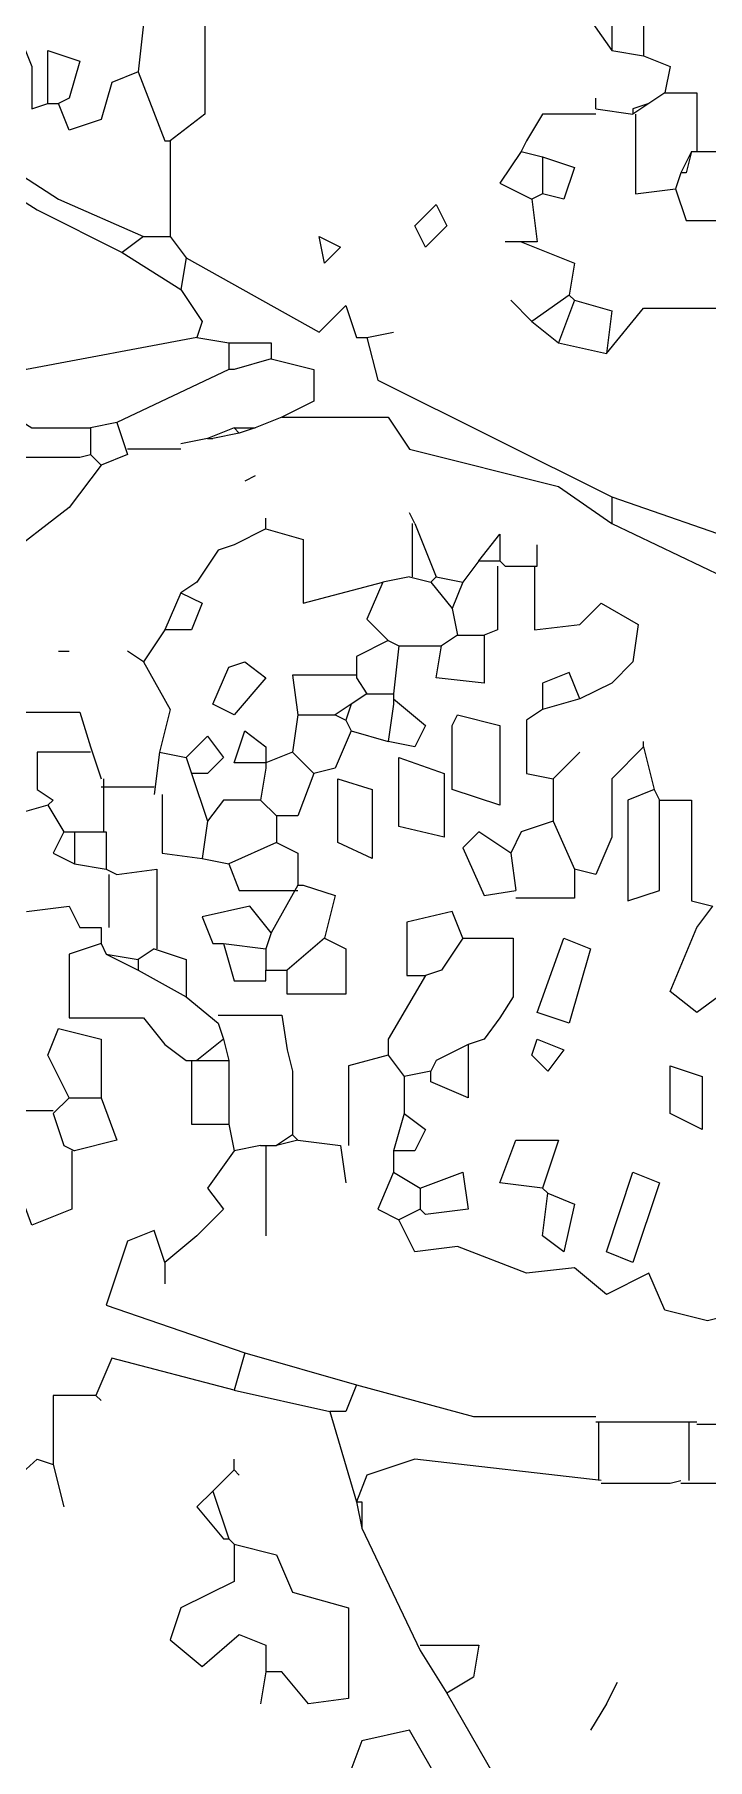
# Model space of a CAD drawing. Header units: metres. Extents: x -3.5 to 3.6, y -0.1 to 12.6.
# Drawn here: x -1.497 to -0.533, y 6.374 to 8.847 of the extents above; entities that cross this region are included whole.
import ezdxf

# ---------------------------------------------------------------- set-up
doc = ezdxf.new("R2010")
doc.units = ezdxf.units.M
doc.header["$LTSCALE"] = 0.2

msp = doc.modelspace()

# ---------------------------------------------------------------- linework, layer by layer
at = {"linetype": 'Continuous', "flags": 128}
for points in [[(-1.2421, 8.8697), (-1.2649, 8.9154), (-1.2878, 8.9459), (-1.3183, 8.923), (-1.3411, 8.8621), (-1.3487, 8.7935)], [(-0.7849, 8.8697), (-0.762, 8.9154), (-0.7239, 8.9002), (-0.6706, 8.824)], [(-1.2535, 8.8697), (-1.2535, 8.7325), (-1.303, 8.6944)], [(-0.6248, 8.8621), (-0.6706, 8.8621), (-0.6706, 8.824)], [(-0.6248, 8.8621), (-0.6248, 8.8163)], [(-1.5621, 8.8087), (-1.5164, 8.8392), (-1.5011, 8.8011), (-1.5011, 8.7401), (-1.4783, 8.7478)], [(-1.4783, 8.7478), (-1.4783, 8.824), (-1.4326, 8.8087), (-1.4478, 8.7554), (-1.463, 8.7478)], [(-0.6706, 8.824), (-0.6248, 8.8163)], [(-0.6248, 8.8163), (-0.5867, 8.8011), (-0.5944, 8.763)], [(-1.3487, 8.7935), (-1.3868, 8.7782), (-1.4021, 8.7249), (-1.4478, 8.7097), (-1.463, 8.7478)], [(-1.3487, 8.7935), (-1.3106, 8.6944), (-1.303, 8.6944)], [(-0.6934, 8.7401), (-0.6934, 8.7554)], [(-0.5944, 8.763), (-0.6172, 8.7478)], [(-0.5944, 8.763), (-0.5486, 8.763), (-0.5486, 8.6792)], [(-1.6078, 8.7401), (-1.5926, 8.6944), (-1.463, 8.6106), (-1.3411, 8.5573)], [(-1.4783, 8.7478), (-1.463, 8.7478)], [(-0.6934, 8.7325), (-0.7696, 8.7325), (-0.7925, 8.6944), (-0.8001, 8.6792)], [(-0.6934, 8.7401), (-0.6401, 8.7325)], [(-0.6172, 8.7478), (-0.6401, 8.7325)], [(-0.6172, 8.7478), (-0.6401, 8.7401), (-0.6401, 8.7325)], [(-0.6363, 8.7325), (-0.6363, 8.6182), (-0.5791, 8.6258)], [(-1.6612, 8.702), (-1.4935, 8.5954), (-1.3716, 8.5344)], [(-1.303, 8.6944), (-1.303, 8.5573)], [(-0.8001, 8.6792), (-0.8306, 8.6335), (-0.7849, 8.6106)], [(-0.8001, 8.6792), (-0.7696, 8.6716)], [(-0.5563, 8.6792), (-0.5715, 8.6487)], [(-0.5563, 8.6792), (-0.5639, 8.6487), (-0.5715, 8.6487)], [(-0.5563, 8.6792), (-0.5486, 8.6792)], [(-0.5486, 8.6792), (-0.4953, 8.6792), (-0.4724, 8.6563), (-0.442, 8.6335)], [(-0.7696, 8.6716), (-0.7239, 8.6563), (-0.7391, 8.6106), (-0.7696, 8.6182)], [(-0.7696, 8.6716), (-0.7696, 8.6182)], [(-0.5715, 8.6487), (-0.5791, 8.6258)], [(-0.7849, 8.6106), (-0.7772, 8.5496), (-0.8001, 8.5496)], [(-0.7696, 8.6182), (-0.7849, 8.6106)], [(-0.5791, 8.6258), (-0.5639, 8.5801), (-0.5029, 8.5801), (-0.4801, 8.5573), (-0.442, 8.5725)], [(-0.922, 8.603), (-0.9068, 8.5725), (-0.9373, 8.542), (-0.9525, 8.5725), (-0.922, 8.603)], [(-1.3411, 8.5573), (-1.3716, 8.5344)], [(-1.3411, 8.5573), (-1.303, 8.5573)], [(-1.303, 8.5573), (-1.2802, 8.5268)], [(-1.0897, 8.5573), (-1.0592, 8.542), (-1.082, 8.5192), (-1.0897, 8.5573)], [(-1.3716, 8.5344), (-1.2878, 8.4811)], [(-0.8001, 8.5496), (-0.823, 8.5496)], [(-0.8001, 8.5496), (-0.7239, 8.5192), (-0.7315, 8.4734)], [(-1.2802, 8.5268), (-1.2878, 8.4811)], [(-1.2802, 8.5268), (-1.0897, 8.4201), (-1.0668, 8.443), (-1.0516, 8.4582), (-1.0363, 8.4125), (-1.0211, 8.4125)], [(-1.2878, 8.4811), (-1.2573, 8.4353), (-1.2649, 8.4125)], [(-0.7849, 8.4353), (-0.8153, 8.4658)], [(-0.7315, 8.4734), (-0.7849, 8.4353)], [(-0.7239, 8.4658), (-0.7468, 8.4049)], [(-0.7315, 8.4734), (-0.7239, 8.4658)], [(-0.7239, 8.4658), (-0.6706, 8.4506), (-0.6782, 8.3896)], [(-0.7849, 8.4353), (-0.7468, 8.4049)], [(-0.6782, 8.3896), (-0.6248, 8.4544), (-0.5182, 8.4544), (-0.5182, 8.3287), (-0.4724, 8.3972), (-0.4343, 8.382), (-0.3962, 8.3058), (-0.3277, 8.3058)], [(-1.2649, 8.4125), (-1.5088, 8.3668), (-1.524, 8.3744)], [(-1.2649, 8.4125), (-1.2192, 8.4049)], [(-1.0211, 8.4125), (-0.983, 8.4201)], [(-1.0211, 8.4125), (-1.0058, 8.3515), (-0.6706, 8.1839)], [(-1.2192, 8.4049), (-1.2192, 8.3668)], [(-1.2192, 8.4049), (-1.1582, 8.4049), (-1.1582, 8.382)], [(-0.7468, 8.4049), (-0.6782, 8.3896)], [(-1.2192, 8.3668), (-1.3792, 8.2906)], [(-1.1582, 8.382), (-1.2116, 8.3668), (-1.2192, 8.3668)], [(-1.1582, 8.382), (-1.0973, 8.3668), (-1.0973, 8.321), (-1.143, 8.2982)], [(-1.5621, 8.321), (-1.5011, 8.2829), (-1.4173, 8.2829)], [(-1.3792, 8.2906), (-1.4173, 8.2829)], [(-1.3792, 8.2906), (-1.364, 8.2448)], [(-1.143, 8.2982), (-1.1811, 8.2829)], [(-1.143, 8.2982), (-0.9906, 8.2982), (-0.9601, 8.2525), (-0.7468, 8.1991), (-0.6706, 8.1458)], [(-1.4173, 8.2829), (-1.4173, 8.2448)], [(-1.2497, 8.2677), (-1.2878, 8.2601)], [(-1.2497, 8.2677), (-1.2878, 8.2601)], [(-1.2116, 8.2829), (-1.2497, 8.2677)], [(-1.2497, 8.2677), (-1.2421, 8.2677)], [(-1.204, 8.2753), (-1.2421, 8.2677)], [(-1.2116, 8.2829), (-1.204, 8.2753)], [(-1.2116, 8.2829), (-1.1811, 8.2829)], [(-1.1811, 8.2829), (-1.204, 8.2753)], [(-1.5926, 8.241), (-1.4326, 8.241), (-1.4173, 8.2448)], [(-1.4173, 8.2448), (-1.4021, 8.2296)], [(-1.364, 8.2448), (-1.4021, 8.2296)], [(-1.2878, 8.2525), (-1.364, 8.2525)], [(-1.4021, 8.2296), (-1.4478, 8.1686), (-1.5469, 8.0924), (-1.5773, 8.0924)], [(-1.1811, 8.2144), (-1.1963, 8.2067)], [(-0.9525, 8.1458), (-0.9601, 8.161)], [(-0.6706, 8.1839), (-0.4724, 8.1153)], [(-0.6706, 8.1839), (-0.6706, 8.1458)], [(-1.1659, 8.1382), (-1.2116, 8.1153), (-1.2344, 8.1077), (-1.2649, 8.062), (-1.2878, 8.0467)], [(-1.1659, 8.1382), (-1.1659, 8.1534)], [(-1.1659, 8.1382), (-1.1125, 8.1229), (-1.1125, 8.0315), (-0.9982, 8.062)], [(-0.9563, 8.1458), (-0.9563, 8.0696)], [(-0.9525, 8.1458), (-0.922, 8.0696)], [(-0.6706, 8.1458), (-0.5105, 8.0696)], [(-0.8611, 8.0924), (-0.8306, 8.1305), (-0.8306, 8.0924)], [(-0.7772, 8.0848), (-0.7772, 8.1153)], [(-1.5773, 8.0924), (-1.6078, 7.94), (-1.5469, 7.94), (-1.5202, 7.9705), (-1.5202, 7.8753), (-1.4326, 7.8753), (-1.4173, 7.8257)], [(-0.8611, 8.0924), (-0.8839, 8.062)], [(-0.8611, 8.0924), (-0.8306, 8.0924)], [(-0.8306, 8.0924), (-0.823, 8.0848)], [(-0.9982, 8.062), (-1.0211, 8.0086), (-0.9906, 7.9781)], [(-0.9601, 8.0696), (-0.9982, 8.062)], [(-0.9601, 8.0696), (-0.9296, 8.062)], [(-0.922, 8.0696), (-0.9296, 8.062)], [(-0.9296, 8.062), (-0.8992, 8.0239)], [(-0.922, 8.0696), (-0.8839, 8.062)], [(-0.8839, 8.062), (-0.8992, 8.0239)], [(-0.8344, 8.0848), (-0.8344, 7.9934), (-0.8534, 7.9858)], [(-0.823, 8.0848), (-0.7772, 8.0848)], [(-0.7811, 8.0848), (-0.7811, 7.9934), (-0.7163, 8.001), (-0.6858, 8.0315), (-0.6325, 8.001), (-0.6401, 7.9477), (-0.6706, 7.9172), (-0.7163, 7.8943)], [(-1.2878, 8.0467), (-1.2573, 8.0315), (-1.2725, 7.9934), (-1.3106, 7.9934)], [(-1.2878, 8.0467), (-1.3106, 7.9934)], [(-0.8992, 8.0239), (-0.8915, 7.9858)], [(-1.3106, 7.9934), (-1.3411, 7.9477)], [(-1.463, 7.9629), (-1.4478, 7.9629)], [(-1.3411, 7.9477), (-1.364, 7.9629)], [(-0.9906, 7.9781), (-1.0363, 7.9553), (-1.0363, 7.9248)], [(-0.9906, 7.9781), (-0.9754, 7.9705)], [(-0.9754, 7.9705), (-0.983, 7.9019)], [(-0.9754, 7.9705), (-0.9144, 7.9705)], [(-0.8534, 7.9858), (-0.8534, 7.9172), (-0.922, 7.9248), (-0.9144, 7.9705)], [(-0.8915, 7.9858), (-0.9144, 7.9705)], [(-0.8915, 7.9858), (-0.8534, 7.9858)], [(-1.3411, 7.9477), (-1.303, 7.8791), (-1.3183, 7.8181)], [(-1.1963, 7.9477), (-1.1659, 7.9248), (-1.2116, 7.8715), (-1.2421, 7.8867), (-1.2192, 7.94), (-1.1963, 7.9477)], [(-1.0363, 7.9286), (-1.1278, 7.9286), (-1.1201, 7.8715)], [(-1.0363, 7.9248), (-1.0211, 7.9019)], [(-0.7163, 7.8943), (-0.7315, 7.9324), (-0.7696, 7.9172), (-0.7696, 7.8791)], [(-1.0211, 7.9019), (-1.0439, 7.8867)], [(-1.0211, 7.9019), (-0.983, 7.9019)], [(-0.983, 7.8943), (-0.9373, 7.8562), (-0.9525, 7.8257), (-0.9906, 7.8334)], [(-0.983, 7.9019), (-0.983, 7.8943)], [(-0.983, 7.8943), (-0.983, 7.8867)], [(-0.7163, 7.8943), (-0.7696, 7.8791)], [(-1.1201, 7.8715), (-1.1278, 7.8181)], [(-1.1201, 7.8715), (-1.0668, 7.8715)], [(-1.0439, 7.8867), (-1.0668, 7.8715)], [(-1.0668, 7.8715), (-1.0516, 7.8638)], [(-1.0439, 7.8867), (-1.0516, 7.8638)], [(-1.0516, 7.8638), (-1.0439, 7.8486)], [(-0.983, 7.8867), (-0.9906, 7.8334)], [(-0.8915, 7.8715), (-0.8306, 7.8562), (-0.8306, 7.7419), (-0.8992, 7.7648), (-0.8992, 7.8562), (-0.8915, 7.8715)], [(-0.7696, 7.8791), (-0.7925, 7.8638), (-0.7925, 7.7876), (-0.7544, 7.78)], [(-1.2802, 7.8105), (-1.2497, 7.841), (-1.2268, 7.8105), (-1.2497, 7.7876), (-1.2725, 7.7876)], [(-1.1659, 7.8029), (-1.2116, 7.8029), (-1.1963, 7.8486), (-1.1659, 7.8257), (-1.1659, 7.8029)], [(-1.0439, 7.8486), (-1.0668, 7.7953), (-1.0973, 7.7876)], [(-1.0439, 7.8486), (-0.9906, 7.8334)], [(-1.4173, 7.8181), (-1.4935, 7.8181), (-1.4935, 7.7648), (-1.4707, 7.7495), (-1.4783, 7.7419)], [(-1.4173, 7.8257), (-1.4021, 7.78)], [(-1.3183, 7.8181), (-1.3259, 7.7572)], [(-1.3183, 7.8181), (-1.2802, 7.8105)], [(-1.1278, 7.8181), (-1.1659, 7.8029)], [(-1.1278, 7.8181), (-1.0973, 7.7876)], [(-0.7544, 7.78), (-0.7163, 7.8181)], [(-0.6248, 7.8257), (-0.6706, 7.78), (-0.6706, 7.6962), (-0.6934, 7.6429), (-0.7239, 7.6505)], [(-0.6248, 7.8257), (-0.6248, 7.8334)], [(-0.6248, 7.8257), (-0.6096, 7.7648)], [(-1.2802, 7.8105), (-1.2725, 7.7876)], [(-1.1659, 7.7953), (-1.1735, 7.7495)], [(-1.1659, 7.8029), (-1.1659, 7.7953)], [(-0.9754, 7.8105), (-0.9106, 7.7876), (-0.9106, 7.6962), (-0.9754, 7.7114), (-0.9754, 7.8105)], [(-1.4021, 7.7686), (-1.3259, 7.7686)], [(-1.3983, 7.78), (-1.3983, 7.7038)], [(-1.2725, 7.7876), (-1.2497, 7.7191)], [(-1.0973, 7.7876), (-1.1201, 7.7267), (-1.1506, 7.7267)], [(-1.063, 7.78), (-1.0135, 7.7648), (-1.0135, 7.6657), (-1.063, 7.6886), (-1.063, 7.78)], [(-0.7544, 7.78), (-0.7544, 7.7191)], [(-0.6096, 7.7648), (-0.6477, 7.7495), (-0.6477, 7.6048), (-0.602, 7.62), (-0.602, 7.7495)], [(-0.6096, 7.7648), (-0.602, 7.7495)], [(-1.4783, 7.7419), (-1.5316, 7.7267), (-1.5316, 7.6733)], [(-1.4783, 7.7419), (-1.4554, 7.7038)], [(-1.3145, 7.7572), (-1.3145, 7.6733), (-1.2573, 7.6657)], [(-1.1735, 7.7495), (-1.2268, 7.7495), (-1.2497, 7.7191)], [(-1.1735, 7.7495), (-1.1506, 7.7267)], [(-0.602, 7.7495), (-0.5563, 7.7495), (-0.5563, 7.6048), (-0.5258, 7.5971)], [(-1.2497, 7.7191), (-1.2573, 7.6657)], [(-1.1506, 7.7267), (-1.1506, 7.6886)], [(-0.7544, 7.7191), (-0.8001, 7.7038), (-0.8153, 7.6733)], [(-0.7544, 7.7191), (-0.7239, 7.6505)], [(-1.4554, 7.7038), (-1.4707, 7.6733), (-1.4402, 7.6581)], [(-1.4554, 7.7038), (-1.4402, 7.7038)], [(-1.4402, 7.7038), (-1.3945, 7.7038)], [(-1.4402, 7.7038), (-1.4402, 7.6581)], [(-1.3945, 7.7038), (-1.3945, 7.6505)], [(-0.8153, 7.6733), (-0.8611, 7.7038), (-0.8839, 7.681), (-0.8534, 7.6124), (-0.8077, 7.62)], [(-1.2573, 7.6657), (-1.2192, 7.6581)], [(-1.1506, 7.6886), (-1.2192, 7.6581)], [(-1.1506, 7.6886), (-1.1201, 7.6733), (-1.1201, 7.6276)], [(-0.8153, 7.6733), (-0.8077, 7.62)], [(-1.4402, 7.6581), (-1.3945, 7.6505)], [(-1.3945, 7.6505), (-1.3792, 7.6429)], [(-1.3907, 7.6429), (-1.3907, 7.5667)], [(-1.3792, 7.6429), (-1.3221, 7.6505), (-1.3221, 7.5362)], [(-1.2192, 7.6581), (-1.204, 7.62), (-1.1201, 7.62)], [(-0.7239, 7.6505), (-0.7239, 7.6086), (-0.8077, 7.6086)], [(-1.1201, 7.6276), (-1.1582, 7.559)], [(-1.1201, 7.6276), (-1.1125, 7.6276)], [(-1.1125, 7.6276), (-1.0668, 7.6124), (-1.082, 7.5514)], [(-1.5088, 7.5895), (-1.4478, 7.5971), (-1.4326, 7.5667), (-1.4021, 7.5667)], [(-1.1582, 7.559), (-1.1887, 7.5971), (-1.2573, 7.5819), (-1.2421, 7.5438), (-1.2268, 7.5438)], [(-0.4953, 7.6124), (-0.4839, 7.5895), (-0.4839, 7.5133), (-0.5182, 7.4676), (-0.5486, 7.4447), (-0.5867, 7.4752), (-0.5486, 7.5667), (-0.5258, 7.5971)], [(-1.4021, 7.5667), (-1.4021, 7.5438)], [(-0.8839, 7.5514), (-0.8992, 7.5895), (-0.9639, 7.5743), (-0.9639, 7.4981), (-0.9373, 7.4981)], [(-1.4021, 7.5438), (-1.4478, 7.5286), (-1.4478, 7.4371), (-1.3411, 7.4371), (-1.3106, 7.399), (-1.2802, 7.3762), (-1.2725, 7.3762)], [(-1.4021, 7.5438), (-1.3945, 7.5286)], [(-1.2268, 7.5438), (-1.1659, 7.5362)], [(-1.2268, 7.5438), (-1.2116, 7.4905), (-1.1659, 7.4905), (-1.1659, 7.5057)], [(-1.1582, 7.559), (-1.1659, 7.5362)], [(-1.082, 7.5514), (-1.0516, 7.5362), (-1.0516, 7.4714), (-1.1354, 7.4714), (-1.1354, 7.5057)], [(-1.082, 7.5514), (-1.1354, 7.5057)], [(-0.8839, 7.5514), (-0.9144, 7.5057), (-0.9373, 7.4981)], [(-0.8839, 7.5514), (-0.8115, 7.5514), (-0.8115, 7.4676), (-0.8306, 7.4371), (-0.8534, 7.4066), (-0.8763, 7.399)], [(-0.7391, 7.5514), (-0.701, 7.5362), (-0.7315, 7.4295), (-0.7772, 7.4447), (-0.7391, 7.5514)], [(-1.3945, 7.5286), (-1.3487, 7.5209)], [(-1.3945, 7.5286), (-1.3487, 7.5057)], [(-1.3259, 7.5362), (-1.3487, 7.5209)], [(-1.3487, 7.5209), (-1.3487, 7.5133)], [(-1.3259, 7.5362), (-1.2802, 7.5209), (-1.2802, 7.4676)], [(-1.1659, 7.5362), (-1.1659, 7.5057)], [(-1.3487, 7.5133), (-1.3487, 7.5057)], [(-1.3487, 7.5057), (-1.2802, 7.4676)], [(-1.1659, 7.5057), (-1.1354, 7.5057)], [(-0.9373, 7.4981), (-0.9906, 7.4066), (-0.9906, 7.3838)], [(-1.2802, 7.4676), (-1.2344, 7.4295)], [(-1.4478, 7.3228), (-1.4783, 7.3838), (-1.463, 7.4219), (-1.4021, 7.4066), (-1.4021, 7.3228)], [(-1.2344, 7.4409), (-1.143, 7.4409), (-1.1354, 7.3914), (-1.1278, 7.3609), (-1.1278, 7.2695)], [(-1.2344, 7.4295), (-1.2268, 7.4066)], [(-1.2268, 7.4066), (-1.2649, 7.3762)], [(-1.2268, 7.4066), (-1.2192, 7.3762)], [(-0.8763, 7.399), (-0.922, 7.3762), (-0.9296, 7.3609)], [(-0.8763, 7.399), (-0.8763, 7.3228), (-0.9296, 7.3457), (-0.9296, 7.3609)], [(-0.7772, 7.4066), (-0.7391, 7.3914), (-0.762, 7.3609), (-0.7849, 7.3838), (-0.7772, 7.4066)], [(-1.2725, 7.3762), (-1.2649, 7.3762)], [(-1.2725, 7.3762), (-1.2725, 7.2847), (-1.2192, 7.2847)], [(-1.2649, 7.3762), (-1.2573, 7.3762)], [(-1.2573, 7.3762), (-1.2192, 7.3762)], [(-1.2192, 7.3762), (-1.2192, 7.2847)], [(-0.9906, 7.3838), (-1.0478, 7.3685), (-1.0478, 7.2542)], [(-0.9906, 7.3838), (-0.9677, 7.3533)], [(-0.9296, 7.3609), (-0.9677, 7.3533)], [(-0.9677, 7.3533), (-0.9677, 7.3)], [(-0.5867, 7.3685), (-0.541, 7.3533), (-0.541, 7.2771), (-0.5867, 7.3), (-0.5867, 7.3685)], [(-1.4478, 7.3228), (-1.4707, 7.3)], [(-1.4478, 7.3228), (-1.4021, 7.3228)], [(-1.4021, 7.3228), (-1.3792, 7.2619), (-1.4402, 7.2466)], [(-1.4707, 7.3038), (-1.5469, 7.3038), (-1.5621, 7.2466)], [(-1.4707, 7.3), (-1.4554, 7.2542), (-1.4402, 7.2466)], [(-0.9677, 7.3), (-0.9373, 7.2771), (-0.9525, 7.2466), (-0.983, 7.2466)], [(-0.9677, 7.3), (-0.983, 7.2466)], [(-1.2192, 7.2847), (-1.2116, 7.2466)], [(-1.444, 7.2466), (-1.444, 7.1628), (-1.5011, 7.1399), (-1.5316, 7.2238), (-1.5545, 7.2238)], [(-1.2116, 7.2466), (-1.2497, 7.1933), (-1.2268, 7.1628), (-1.2649, 7.1247), (-1.3106, 7.0866)], [(-1.1735, 7.2542), (-1.2116, 7.2466)], [(-1.1735, 7.2542), (-1.1506, 7.2542)], [(-1.1659, 7.2542), (-1.1659, 7.1247)], [(-1.1278, 7.2695), (-1.1506, 7.2542)], [(-1.1201, 7.2619), (-1.1506, 7.2542)], [(-1.1278, 7.2695), (-1.1201, 7.2619)], [(-1.1201, 7.2619), (-1.0592, 7.2542)], [(-1.0592, 7.2542), (-1.0516, 7.2009)], [(-0.983, 7.2466), (-0.983, 7.2161)], [(-0.7696, 7.1933), (-0.8306, 7.2009), (-0.8077, 7.2619), (-0.7468, 7.2619), (-0.7696, 7.1933)], [(-0.983, 7.2161), (-1.0058, 7.1628), (-0.9754, 7.1476)], [(-0.983, 7.2161), (-0.9449, 7.1933)], [(-0.9449, 7.1933), (-0.8839, 7.2161), (-0.8763, 7.1628), (-0.9373, 7.1552), (-0.9449, 7.1628)], [(-0.6401, 7.2161), (-0.602, 7.2009), (-0.6401, 7.0866), (-0.6782, 7.1018), (-0.6401, 7.2161)], [(-0.9449, 7.1933), (-0.9449, 7.1628)], [(-0.7696, 7.1933), (-0.762, 7.1857)], [(-0.762, 7.1857), (-0.7239, 7.1704), (-0.7391, 7.1018), (-0.7696, 7.1247), (-0.762, 7.1857)], [(-0.9449, 7.1628), (-0.9754, 7.1476)], [(-0.4039, 7.1628), (-0.4496, 7.1628), (-0.4496, 7.0409), (-0.4724, 7.018), (-0.5334, 7.0028), (-0.5944, 7.018), (-0.6172, 7.0714), (-0.6782, 7.0409), (-0.7239, 7.079), (-0.7925, 7.0714), (-0.8915, 7.1095), (-0.9525, 7.1018), (-0.9754, 7.1476)], [(-1.3106, 7.0866), (-1.3259, 7.1323), (-1.364, 7.1171), (-1.3945, 7.0256), (-1.1963, 6.9571)], [(-1.3106, 7.0866), (-1.3106, 7.0561)], [(-0.2057, 7.0561), (-0.1905, 6.9952), (-0.1905, 6.7513), (-0.2591, 6.7666), (-0.32, 6.8199), (-0.3886, 6.8542), (-0.5486, 6.8542)], [(-1.2116, 6.9037), (-1.3868, 6.9494), (-1.4097, 6.8961)], [(-1.1963, 6.9571), (-1.2116, 6.9037)], [(-1.1963, 6.9571), (-1.0363, 6.9113)], [(-1.2116, 6.9037), (-1.0744, 6.8732)], [(-1.0363, 6.9113), (-1.0516, 6.8732), (-1.0744, 6.8732)], [(-1.0363, 6.9113), (-0.8687, 6.8656), (-0.6934, 6.8656)], [(-1.4097, 6.8961), (-1.4707, 6.8961), (-1.4707, 6.797)], [(-1.4097, 6.8961), (-1.4021, 6.8885)], [(-1.5926, 6.8504), (-1.5354, 6.8504), (-1.5354, 6.7666), (-1.4935, 6.8047), (-1.4707, 6.797)], [(-1.0744, 6.8732), (-1.0363, 6.7437)], [(-0.6934, 6.858), (-0.5486, 6.858)], [(-0.6896, 6.858), (-0.6896, 6.7742)], [(-0.5601, 6.858), (-0.5601, 6.7742)], [(-1.2116, 6.7894), (-1.2116, 6.8047)], [(-0.6858, 6.7742), (-0.9525, 6.8047), (-1.0211, 6.7818), (-1.0363, 6.7437)], [(-1.4707, 6.797), (-1.4554, 6.7361)], [(-1.2116, 6.7894), (-1.2421, 6.7589)], [(-1.2116, 6.7894), (-1.204, 6.7818)], [(-1.2421, 6.7589), (-1.2649, 6.7361), (-1.2268, 6.6904), (-1.2192, 6.6904)], [(-1.2421, 6.7589), (-1.2192, 6.6904)], [(-0.6858, 6.7704), (-0.5867, 6.7704), (-0.5715, 6.7742)], [(-0.5715, 6.7704), (-0.3581, 6.7704), (-0.2324, 6.5913), (-0.2324, 6.3627)], [(-1.0363, 6.7437), (-1.0287, 6.7437)], [(-1.0363, 6.7437), (-1.0287, 6.7056)], [(-1.0287, 6.7437), (-1.0287, 6.7056)], [(-1.0287, 6.7056), (-0.9449, 6.5303)], [(-1.2116, 6.6827), (-1.2116, 6.6294), (-1.2878, 6.5913), (-1.303, 6.5456), (-1.2573, 6.5075), (-1.204, 6.5532), (-1.1659, 6.538), (-1.1659, 6.4999)], [(-1.2192, 6.6904), (-1.2116, 6.6827)], [(-1.2116, 6.6827), (-1.1506, 6.6675), (-1.1278, 6.6142), (-1.0478, 6.5913), (-1.0478, 6.4618), (-1.1049, 6.4541), (-1.143, 6.4999), (-1.1659, 6.4999)], [(-0.9449, 6.538), (-0.8611, 6.538), (-0.8687, 6.4922), (-0.9068, 6.4694)], [(-0.9449, 6.5303), (-0.9068, 6.4694)], [(-1.1659, 6.4999), (-1.1735, 6.4541)], [(-0.6782, 6.4541), (-0.6629, 6.4846), (-0.6782, 6.4541)], [(-0.9068, 6.4694), (-0.8153, 6.3094)], [(-0.6782, 6.4541), (-0.701, 6.416)], [(-0.8992, 6.3094), (-0.9601, 6.416), (-1.0287, 6.4008), (-1.0516, 6.3398), (-1.0592, 6.2865)]]:
    msp.add_lwpolyline(points, dxfattribs=at)

doc.saveas('drawing.dxf')
